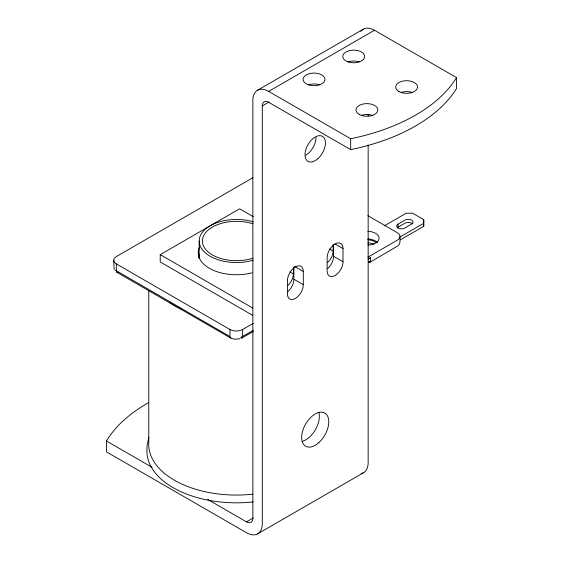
<?xml version="1.0" encoding="UTF-8"?>
<svg xmlns="http://www.w3.org/2000/svg" width="563" height="563" viewBox="0 0 563 563"><rect width="100%" height="100%" fill="white"/><g stroke="black" fill="none" stroke-linecap="round" stroke-linejoin="round"><path stroke-width="0.84" d="M400.363 239.831L423.728 226.34L423.728 219.619L412.616 213.201L406.261 213.201L384.388 225.826M148.843 437.303L146.999 446.023L146.985 449.211A89.531 51.69 0 0 0 253.097 501.929M257.481 90.277L363.346 29.156M207.691 499.444L246.51 521.859A8.98 5.187 60 0 0 252.864 518.192L252.864 100.488A22.309 12.879 60 0 1 268.635 91.382L374.501 30.261L456.544 77.631L456.544 88.511A174.073 100.503 0 0 1 350.679 149.631L268.635 102.262A8.98 5.187 60 0 0 262.288 105.928L262.288 523.632A22.309 12.879 60 0 1 246.51 532.739L106.456 451.878L106.456 440.998A171.342 98.926 0 0 1 148.336 402.763M262.288 105.928L269.142 101.973M252.914 177.718L116.351 256.566A8.98 5.187 0 0 0 116.351 263.899L116.351 270.986A2.991 1.731 -60 0 0 117.92 272.443M252.71 315.364L160.23 261.971L160.23 254.638L239.634 208.796L253.273 216.678M398.041 224.13L404.888 220.175A4.771 2.759 0 0 1 411.644 220.175A4.771 2.759 0 0 1 411.644 224.074L404.79 228.029A4.771 2.759 0 0 1 398.041 228.029A4.771 2.759 0 0 1 398.041 224.13L398.041 227.185A4.771 2.759 0 0 0 397.281 227.762M398.041 227.185L404.888 223.23A4.771 2.759 0 0 1 412.405 223.8M400.342 236.784L423.728 223.286L423.728 226.34M116.351 263.899L229.943 329.482A8.98 5.187 0 0 0 242.646 329.482L253.273 323.345M367.829 257.207L397.422 240.119A8.98 5.187 0 0 0 397.422 232.786L367.885 215.735M368.16 259.093L370.426 257.784L370.426 260.965A2.991 1.731 60 0 1 368.856 262.421M369.807 262.337L398.09 245.778L399.357 244.215L399.948 242.343L400.054 236.453M253.244 330.453L240.788 337.392M242.027 337.941L253.378 331.389M246.51 521.859L253.364 517.897M257.664 533.844L363.529 472.723M368.568 261.788L370.426 260.965M240.042 338.764L234.356 339.193L230.563 337.941L116.97 272.358M268.635 91.382L350.679 138.751A174.073 100.503 0 0 0 456.544 77.631M335.034 243.955L343.008 248.557L343.008 261.76A11.232 6.482 -60 0 1 335.069 275.511A11.232 6.482 -60 0 1 327.124 270.923L327.124 257.727A11.232 6.482 -60 0 1 335.069 243.969A11.232 6.482 -60 0 1 343.008 248.557M329.58 248.994L333.106 251.035A10.556 6.094 -60 0 1 327.575 262.548M333.585 244.764L333.585 256.32L343.008 261.76M294.611 266.454L303.309 271.479L303.309 284.681A11.232 6.482 -60 0 1 295.371 298.432A11.232 6.482 -60 0 1 287.426 293.844L287.426 280.641A11.232 6.482 -60 0 1 295.371 266.89A11.232 6.482 -60 0 1 303.309 271.479M289.882 271.915L293.407 273.949A10.556 6.094 -60 0 1 287.876 285.469M293.886 267.685L293.886 279.241L303.309 284.681M160.23 254.638L252.71 308.024M231.006 338.074A2.991 1.731 -60 0 1 229.943 336.568L114.922 269.916M106.456 440.998L152.123 467.36M114.127 269.283L113.719 260.233M423.728 219.619L423.728 222.674M368.153 114.282L368.153 116.041M368.153 145.057L368.153 462.512A22.309 12.879 60 0 1 361.136 473.61M350.679 138.751L350.679 149.631M333.106 244.884L333.106 251.035M293.407 267.805L293.407 273.949M242.646 329.482L242.646 336.568A2.991 1.731 60 0 1 241.077 338.025M229.943 329.482L229.943 336.568M253.216 221.78A37.278 21.521 0 0 0 199.175 241.006L199.175 258.593M148.787 290.614L148.787 442.525A87.729 50.649 0 0 0 252.766 494.187M251.985 272.802A38.101 21.999 0 0 1 211.66 269.501A38.101 21.999 0 0 1 199.548 247.051M198.584 257.164A38.101 21.999 0 0 1 199.548 254.385M181.518 309.164A87.729 50.649 0 0 1 169.956 302.711M370.426 257.784A8.98 5.187 0 0 1 368.568 258.607M367.871 231.294A11.978 6.918 0 0 1 379.068 238.198A11.978 6.918 0 0 1 367.871 245.095M198.704 256.855A38.178 22.041 0 0 1 199.232 255.236M367.871 239.001A11.978 6.918 0 0 1 377.463 242.442M367.78 239.796A10.598 6.116 0 0 1 376.267 242.836M367.78 242.85A10.598 6.116 0 0 1 373.902 244.265M253.216 260.233A37.278 21.521 0 0 1 199.175 241.006M252.984 258.199A34.061 19.663 0 0 1 202.391 241.006A34.061 19.663 0 0 1 252.991 223.814M401.166 92.431A10.929 6.313 0 0 1 412.095 92.431M348.237 61.867A10.929 6.313 0 0 1 359.166 61.867M361.467 115.345A10.929 6.313 0 0 1 372.396 115.345M308.538 84.837A10.929 6.313 0 0 0 324.928 79.376A10.929 6.313 0 0 0 308.538 73.908A10.929 6.313 0 0 0 308.538 84.837A10.929 6.313 0 0 1 319.467 84.788M360.841 31.486A22.309 12.879 60 0 1 374.501 30.261M318.883 412.58A19.163 11.063 -60 0 1 302.289 441.329M293.886 279.241A11.232 6.482 -60 0 1 288.003 291.493M316.012 137.499A14.448 8.339 -60 0 1 305.793 155.191M333.585 256.32A11.232 6.482 -60 0 1 327.701 268.572M348.237 61.916A10.929 6.313 0 0 0 364.627 56.455A10.929 6.313 0 0 0 348.237 50.987A10.929 6.313 0 0 0 348.237 61.916M398.9 91.473A10.929 6.313 0 0 0 417.19 88.644A10.929 6.313 0 0 0 403.805 80.917A10.929 6.313 0 0 0 398.9 91.473M359.201 114.395A10.929 6.313 0 0 0 377.491 111.565A10.929 6.313 0 0 0 364.106 103.838A10.929 6.313 0 0 0 359.201 114.395M317.863 158.703A14.448 8.339 -60 0 0 322.444 136.323A14.448 8.339 -60 0 0 305.35 151.482A14.448 8.339 -60 0 0 317.863 158.703M318.721 442.715A19.163 11.063 -60 0 0 324.802 413.031A19.163 11.063 -60 0 0 302.127 433.13A19.163 11.063 -60 0 0 318.721 442.715"/></g></svg>
